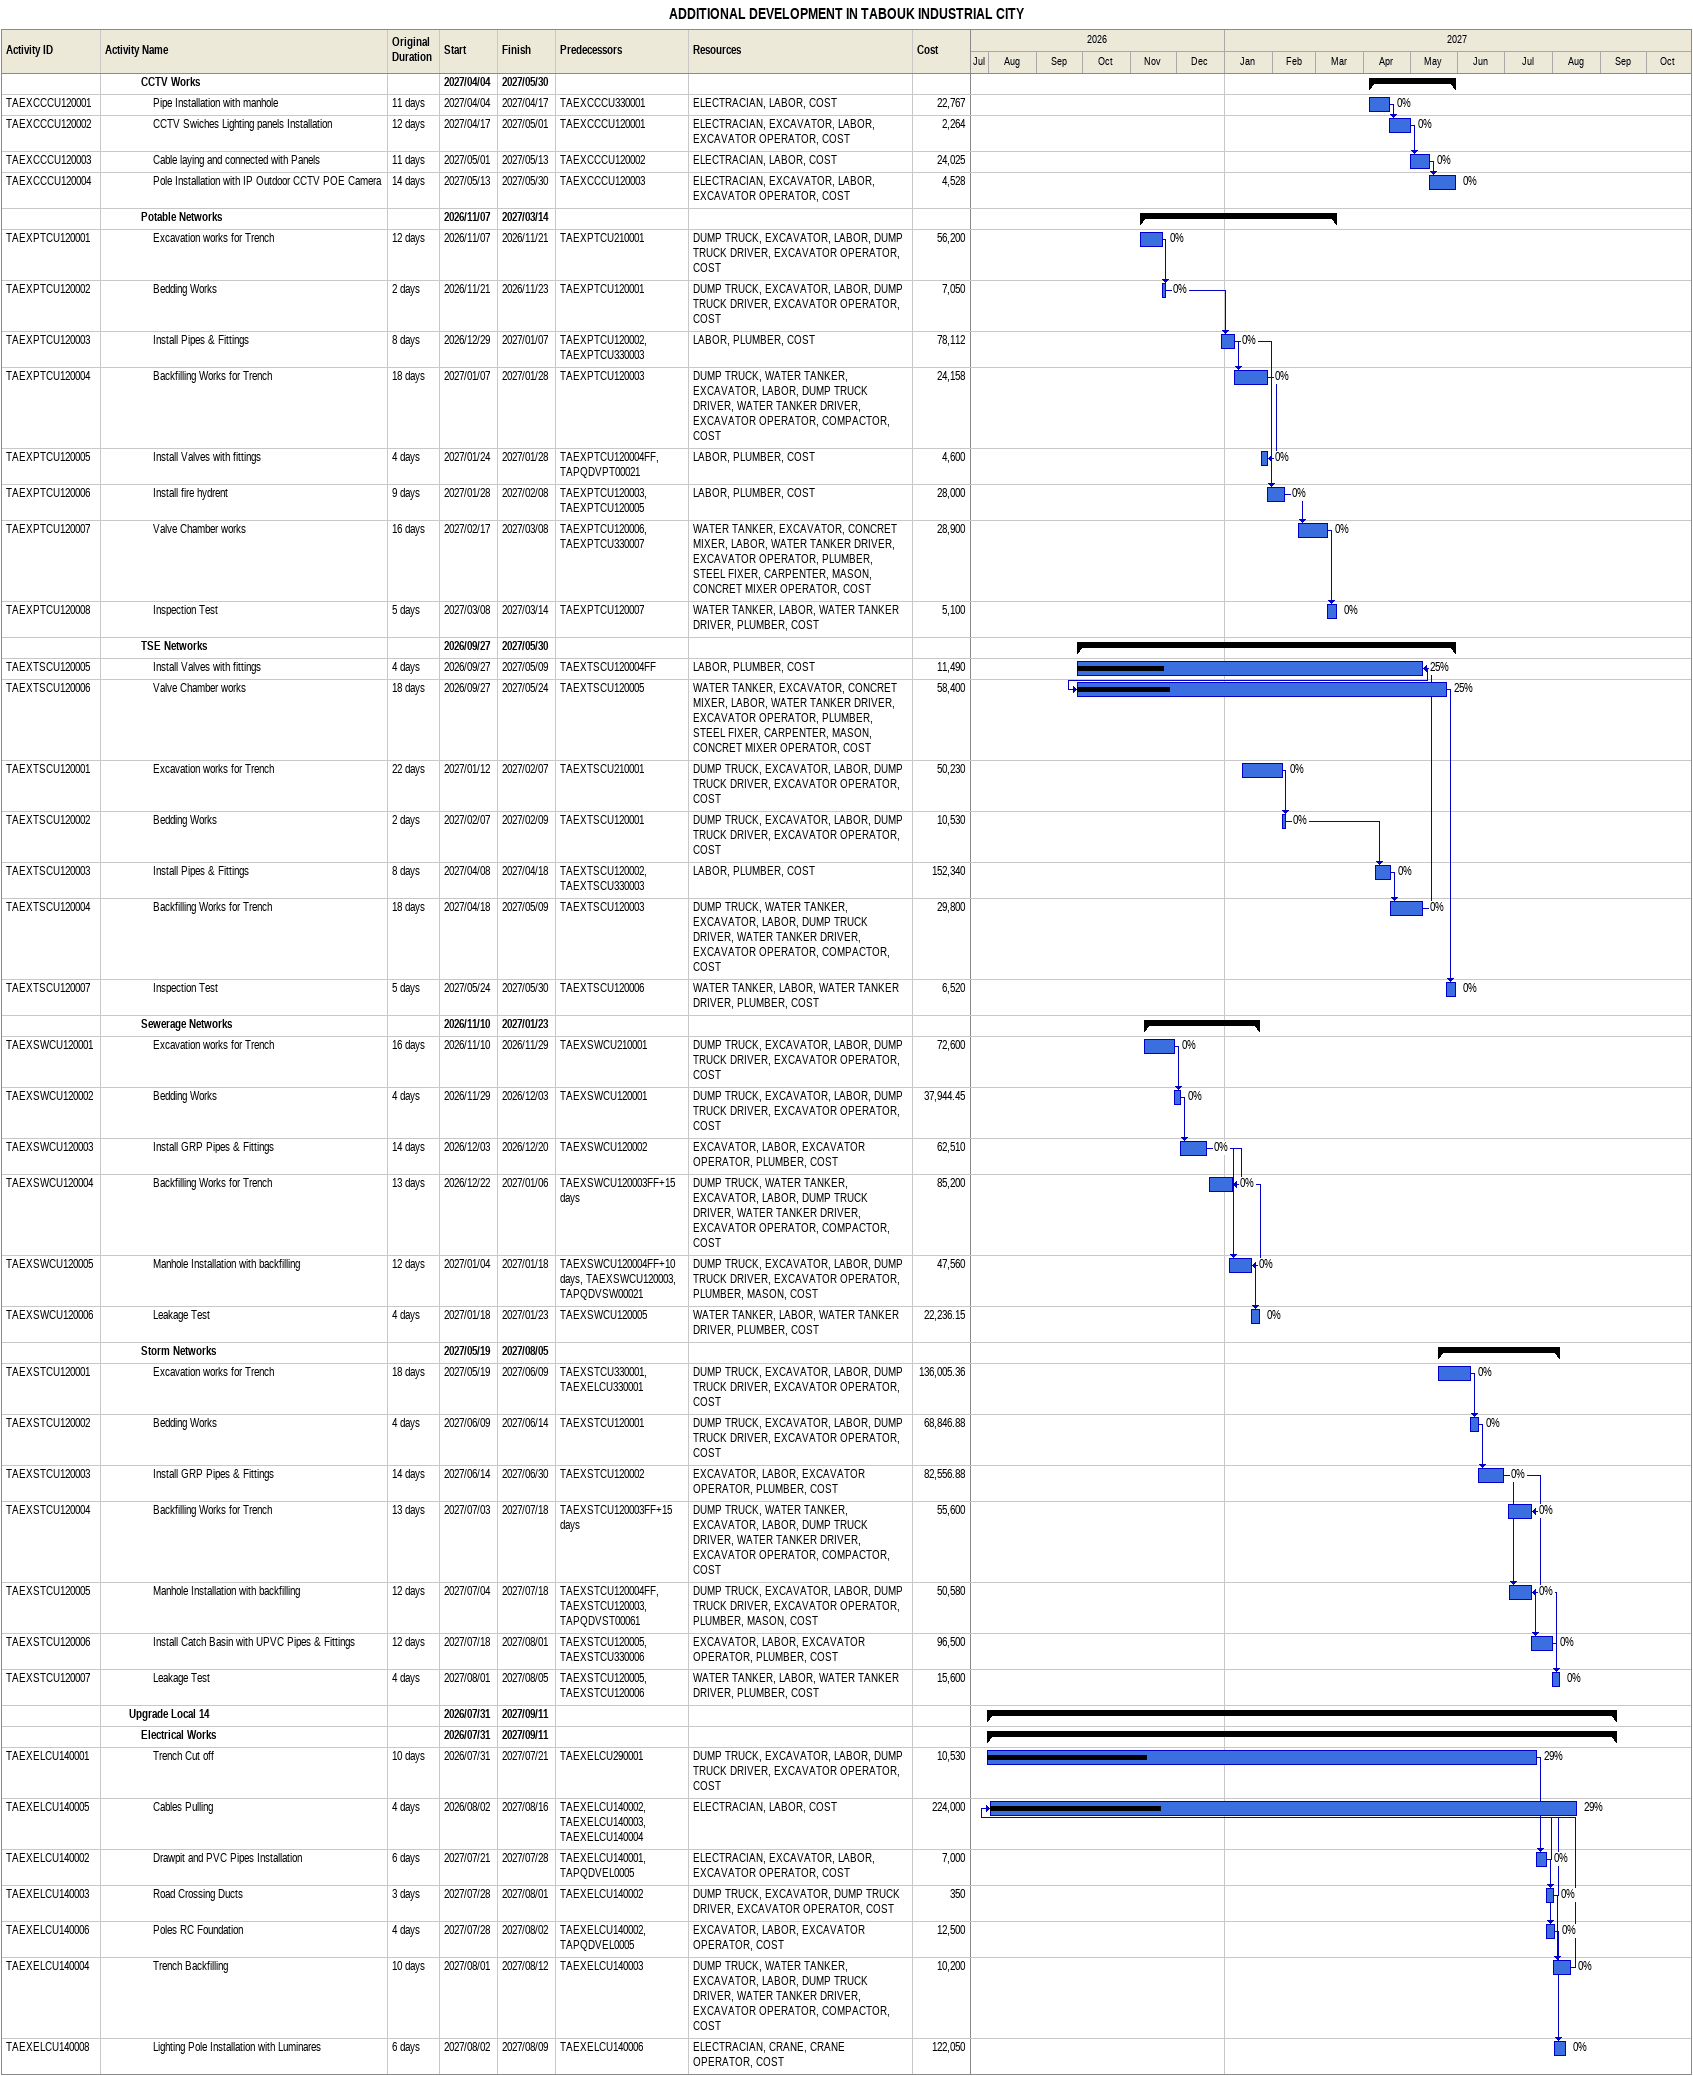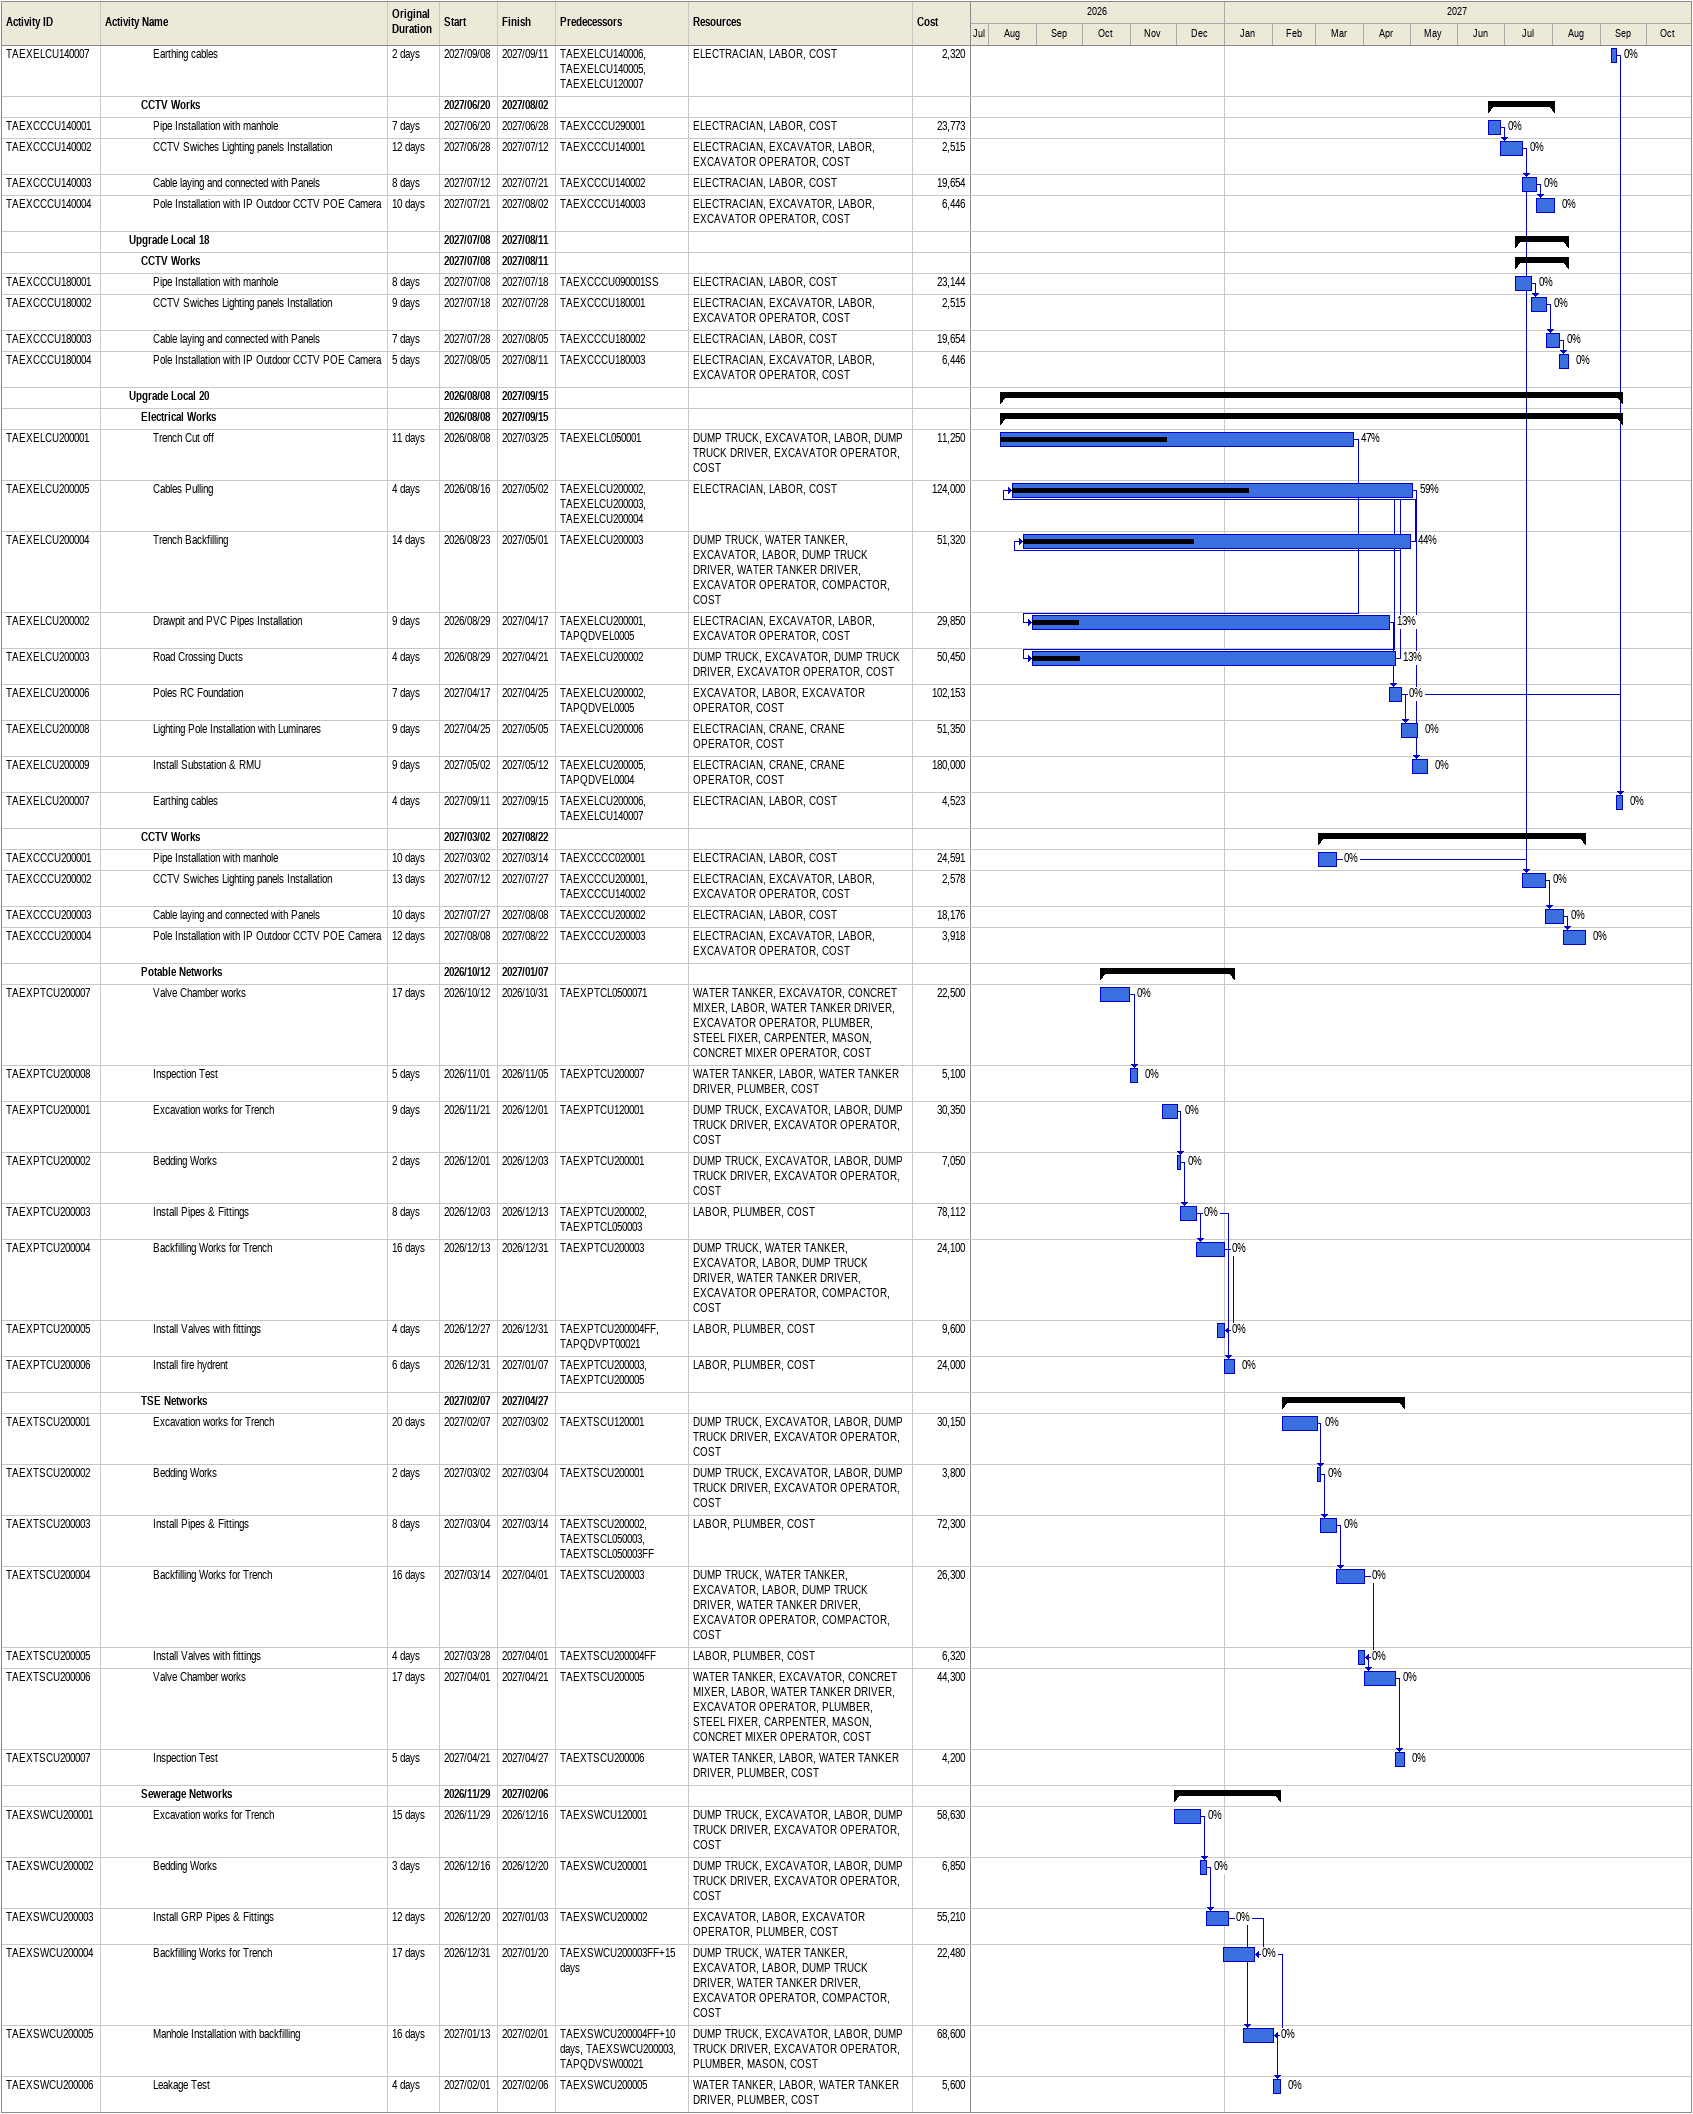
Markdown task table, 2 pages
ADDITIONAL DEVELOPMENT IN TABOUK INDUSTRIAL CITY

| ID | Level | Task | Original duration | Start | Finish | Predecessors | Resources | % complete | Cost |
|---|---|---|---|---|---|---|---|---|---|
|  | 4 | **CCTV Works** |  | 2027-04-04 | 2027-05-30 |  |  |  |  |
| TAEXCCCU120001 | 5 | Pipe Installation with manhole | 11d | 2027-04-04 | 2027-04-17 | TAEXCCCU330001 | ELECTRACIAN, LABOR, COST | 0 | 22767 |
| TAEXCCCU120002 | 5 | CCTV Swiches Lighting panels Installation | 12d | 2027-04-17 | 2027-05-01 | TAEXCCCU120001 | ELECTRACIAN, EXCAVATOR, LABOR, EXCAVATOR OPERATOR, COST | 0 | 2264 |
| TAEXCCCU120003 | 5 | Cable laying and connected with Panels | 11d | 2027-05-01 | 2027-05-13 | TAEXCCCU120002 | ELECTRACIAN, LABOR, COST | 0 | 24025 |
| TAEXCCCU120004 | 5 | Pole Installation with IP Outdoor CCTV POE Camera | 14d | 2027-05-13 | 2027-05-30 | TAEXCCCU120003 | ELECTRACIAN, EXCAVATOR, LABOR, EXCAVATOR OPERATOR, COST | 0 | 4528 |
|  | 4 | **Potable Networks** |  | 2026-11-07 | 2027-03-14 |  |  |  |  |
| TAEXPTCU120001 | 5 | Excavation works for Trench | 12d | 2026-11-07 | 2026-11-21 | TAEXPTCU210001 | DUMP TRUCK, EXCAVATOR, LABOR, DUMP TRUCK DRIVER, EXCAVATOR OPERATOR, COST | 0 | 56200 |
| TAEXPTCU120002 | 5 | Bedding Works | 2d | 2026-11-21 | 2026-11-23 | TAEXPTCU120001 | DUMP TRUCK, EXCAVATOR, LABOR, DUMP TRUCK DRIVER, EXCAVATOR OPERATOR, COST | 0 | 7050 |
| TAEXPTCU120003 | 5 | Install Pipes & Fittings | 8d | 2026-12-29 | 2027-01-07 | TAEXPTCU120002, TAEXPTCU330003 | LABOR, PLUMBER, COST | 0 | 78112 |
| TAEXPTCU120004 | 5 | Backfilling Works for Trench | 18d | 2027-01-07 | 2027-01-28 | TAEXPTCU120003 | DUMP TRUCK, WATER TANKER, EXCAVATOR, LABOR, DUMP TRUCK DRIVER, WATER TANKER DRIVER, EXCAVATOR OPERATOR, COMPACTOR, COST | 0 | 24158 |
| TAEXPTCU120005 | 5 | Install Valves with fittings | 4d | 2027-01-24 | 2027-01-28 | TAEXPTCU120004FF, TAPQDVPT00021 | LABOR, PLUMBER, COST | 0 | 4600 |
| TAEXPTCU120006 | 5 | Install fire hydrent | 9d | 2027-01-28 | 2027-02-08 | TAEXPTCU120003, TAEXPTCU120005 | LABOR, PLUMBER, COST | 0 | 28000 |
| TAEXPTCU120007 | 5 | Valve Chamber works | 16d | 2027-02-17 | 2027-03-08 | TAEXPTCU120006, TAEXPTCU330007 | WATER TANKER, EXCAVATOR, CONCRET MIXER, LABOR, WATER TANKER DRIVER, EXCAVATOR OPERATOR, PLUMBER, STEEL FIXER, CARPENTER, MASON, CONCRET MIXER OPERATOR, COST | 0 | 28900 |
| TAEXPTCU120008 | 5 | Inspection Test | 5d | 2027-03-08 | 2027-03-14 | TAEXPTCU120007 | WATER TANKER, LABOR, WATER TANKER DRIVER, PLUMBER, COST | 0 | 5100 |
|  | 4 | **TSE Networks** |  | 2026-09-27 | 2027-05-30 |  |  |  |  |
| TAEXTSCU120005 | 5 | Install Valves with fittings | 4d | 2026-09-27 | 2027-05-09 | TAEXTSCU120004FF | LABOR, PLUMBER, COST | 25 | 11490 |
| TAEXTSCU120006 | 5 | Valve Chamber works | 18d | 2026-09-27 | 2027-05-24 | TAEXTSCU120005 | WATER TANKER, EXCAVATOR, CONCRET MIXER, LABOR, WATER TANKER DRIVER, EXCAVATOR OPERATOR, PLUMBER, STEEL FIXER, CARPENTER, MASON, CONCRET MIXER OPERATOR, COST | 25 | 58400 |
| TAEXTSCU120001 | 5 | Excavation works for Trench | 22d | 2027-01-12 | 2027-02-07 | TAEXTSCU210001 | DUMP TRUCK, EXCAVATOR, LABOR, DUMP TRUCK DRIVER, EXCAVATOR OPERATOR, COST | 0 | 50230 |
| TAEXTSCU120002 | 5 | Bedding Works | 2d | 2027-02-07 | 2027-02-09 | TAEXTSCU120001 | DUMP TRUCK, EXCAVATOR, LABOR, DUMP TRUCK DRIVER, EXCAVATOR OPERATOR, COST | 0 | 10530 |
| TAEXTSCU120003 | 5 | Install Pipes & Fittings | 8d | 2027-04-08 | 2027-04-18 | TAEXTSCU120002, TAEXTSCU330003 | LABOR, PLUMBER, COST | 0 | 152340 |
| TAEXTSCU120004 | 5 | Backfilling Works for Trench | 18d | 2027-04-18 | 2027-05-09 | TAEXTSCU120003 | DUMP TRUCK, WATER TANKER, EXCAVATOR, LABOR, DUMP TRUCK DRIVER, WATER TANKER DRIVER, EXCAVATOR OPERATOR, COMPACTOR, COST | 0 | 29800 |
| TAEXTSCU120007 | 5 | Inspection Test | 5d | 2027-05-24 | 2027-05-30 | TAEXTSCU120006 | WATER TANKER, LABOR, WATER TANKER DRIVER, PLUMBER, COST | 0 | 6520 |
|  | 4 | **Sewerage Networks** |  | 2026-11-10 | 2027-01-23 |  |  |  |  |
| TAEXSWCU120001 | 5 | Excavation works for Trench | 16d | 2026-11-10 | 2026-11-29 | TAEXSWCU210001 | DUMP TRUCK, EXCAVATOR, LABOR, DUMP TRUCK DRIVER, EXCAVATOR OPERATOR, COST | 0 | 72600 |
| TAEXSWCU120002 | 5 | Bedding Works | 4d | 2026-11-29 | 2026-12-03 | TAEXSWCU120001 | DUMP TRUCK, EXCAVATOR, LABOR, DUMP TRUCK DRIVER, EXCAVATOR OPERATOR, COST | 0 | 37944.45 |
| TAEXSWCU120003 | 5 | Install GRP Pipes & Fittings | 14d | 2026-12-03 | 2026-12-20 | TAEXSWCU120002 | EXCAVATOR, LABOR, EXCAVATOR OPERATOR, PLUMBER, COST | 0 | 62510 |
| TAEXSWCU120004 | 5 | Backfilling Works for Trench | 13d | 2026-12-22 | 2027-01-06 | TAEXSWCU120003FF+15d | DUMP TRUCK, WATER TANKER, EXCAVATOR, LABOR, DUMP TRUCK DRIVER, WATER TANKER DRIVER, EXCAVATOR OPERATOR, COMPACTOR, COST | 0 | 85200 |
| TAEXSWCU120005 | 5 | Manhole Installation with backfilling | 12d | 2027-01-04 | 2027-01-18 | TAEXSWCU120004FF+10d, TAEXSWCU120003, TAPQDVSW00021 | DUMP TRUCK, EXCAVATOR, LABOR, DUMP TRUCK DRIVER, EXCAVATOR OPERATOR, PLUMBER, MASON, COST | 0 | 47560 |
| TAEXSWCU120006 | 5 | Leakage Test | 4d | 2027-01-18 | 2027-01-23 | TAEXSWCU120005 | WATER TANKER, LABOR, WATER TANKER DRIVER, PLUMBER, COST | 0 | 22236.15 |
|  | 4 | **Storm Networks** |  | 2027-05-19 | 2027-08-05 |  |  |  |  |
| TAEXSTCU120001 | 5 | Excavation works for Trench | 18d | 2027-05-19 | 2027-06-09 | TAEXSTCU330001, TAEXELCU330001 | DUMP TRUCK, EXCAVATOR, LABOR, DUMP TRUCK DRIVER, EXCAVATOR OPERATOR, COST | 0 | 136005.36 |
| TAEXSTCU120002 | 5 | Bedding Works | 4d | 2027-06-09 | 2027-06-14 | TAEXSTCU120001 | DUMP TRUCK, EXCAVATOR, LABOR, DUMP TRUCK DRIVER, EXCAVATOR OPERATOR, COST | 0 | 68846.88 |
| TAEXSTCU120003 | 5 | Install GRP Pipes & Fittings | 14d | 2027-06-14 | 2027-06-30 | TAEXSTCU120002 | EXCAVATOR, LABOR, EXCAVATOR OPERATOR, PLUMBER, COST | 0 | 82556.88 |
| TAEXSTCU120004 | 5 | Backfilling Works for Trench | 13d | 2027-07-03 | 2027-07-18 | TAEXSTCU120003FF+15d | DUMP TRUCK, WATER TANKER, EXCAVATOR, LABOR, DUMP TRUCK DRIVER, WATER TANKER DRIVER, EXCAVATOR OPERATOR, COMPACTOR, COST | 0 | 55600 |
| TAEXSTCU120005 | 5 | Manhole Installation with backfilling | 12d | 2027-07-04 | 2027-07-18 | TAEXSTCU120004FF, TAEXSTCU120003, TAPQDVST00061 | DUMP TRUCK, EXCAVATOR, LABOR, DUMP TRUCK DRIVER, EXCAVATOR OPERATOR, PLUMBER, MASON, COST | 0 | 50580 |
| TAEXSTCU120006 | 5 | Install Catch Basin with UPVC Pipes & Fittings | 12d | 2027-07-18 | 2027-08-01 | TAEXSTCU120005, TAEXSTCU330006 | EXCAVATOR, LABOR, EXCAVATOR OPERATOR, PLUMBER, COST | 0 | 96500 |
| TAEXSTCU120007 | 5 | Leakage Test | 4d | 2027-08-01 | 2027-08-05 | TAEXSTCU120005, TAEXSTCU120006 | WATER TANKER, LABOR, WATER TANKER DRIVER, PLUMBER, COST | 0 | 15600 |
|  | 3 | **Upgrade Local 14** |  | 2026-07-31 | 2027-09-11 |  |  |  |  |
|  | 4 | **Electrical Works** |  | 2026-07-31 | 2027-09-11 |  |  |  |  |
| TAEXELCU140001 | 5 | Trench Cut off | 10d | 2026-07-31 | 2027-07-21 | TAEXELCU290001 | DUMP TRUCK, EXCAVATOR, LABOR, DUMP TRUCK DRIVER, EXCAVATOR OPERATOR, COST | 29 | 10530 |
| TAEXELCU140005 | 5 | Cables Pulling | 4d | 2026-08-02 | 2027-08-16 | TAEXELCU140002, TAEXELCU140003, TAEXELCU140004 | ELECTRACIAN, LABOR, COST | 29 | 224000 |
| TAEXELCU140002 | 5 | Drawpit and PVC Pipes Installation | 6d | 2027-07-21 | 2027-07-28 | TAEXELCU140001, TAPQDVEL0005 | ELECTRACIAN, EXCAVATOR, LABOR, EXCAVATOR OPERATOR, COST | 0 | 7000 |
| TAEXELCU140003 | 5 | Road Crossing Ducts | 3d | 2027-07-28 | 2027-08-01 | TAEXELCU140002 | DUMP TRUCK, EXCAVATOR, DUMP TRUCK DRIVER, EXCAVATOR OPERATOR, COST | 0 | 350 |
| TAEXELCU140006 | 5 | Poles RC Foundation | 4d | 2027-07-28 | 2027-08-02 | TAEXELCU140002, TAPQDVEL0005 | EXCAVATOR, LABOR, EXCAVATOR OPERATOR, COST | 0 | 12500 |
| TAEXELCU140004 | 5 | Trench Backfilling | 10d | 2027-08-01 | 2027-08-12 | TAEXELCU140003 | DUMP TRUCK, WATER TANKER, EXCAVATOR, LABOR, DUMP TRUCK DRIVER, WATER TANKER DRIVER, EXCAVATOR OPERATOR, COMPACTOR, COST | 0 | 10200 |
| TAEXELCU140008 | 5 | Lighting Pole Installation with Luminares | 6d | 2027-08-02 | 2027-08-09 | TAEXELCU140006 | ELECTRACIAN, CRANE, CRANE OPERATOR, COST | 0 | 122050 |
| TAEXELCU140007 | 5 | Earthing cables | 2d | 2027-09-08 | 2027-09-11 | TAEXELCU140006, TAEXELCU140005, TAEXELCU120007 | ELECTRACIAN, LABOR, COST | 0 | 2320 |
|  | 4 | **CCTV Works** |  | 2027-06-20 | 2027-08-02 |  |  |  |  |
| TAEXCCCU140001 | 5 | Pipe Installation with manhole | 7d | 2027-06-20 | 2027-06-28 | TAEXCCCU290001 | ELECTRACIAN, LABOR, COST | 0 | 23773 |
| TAEXCCCU140002 | 5 | CCTV Swiches Lighting panels Installation | 12d | 2027-06-28 | 2027-07-12 | TAEXCCCU140001 | ELECTRACIAN, EXCAVATOR, LABOR, EXCAVATOR OPERATOR, COST | 0 | 2515 |
| TAEXCCCU140003 | 5 | Cable laying and connected with Panels | 8d | 2027-07-12 | 2027-07-21 | TAEXCCCU140002 | ELECTRACIAN, LABOR, COST | 0 | 19654 |
| TAEXCCCU140004 | 5 | Pole Installation with IP Outdoor CCTV POE Camera | 10d | 2027-07-21 | 2027-08-02 | TAEXCCCU140003 | ELECTRACIAN, EXCAVATOR, LABOR, EXCAVATOR OPERATOR, COST | 0 | 6446 |
|  | 3 | **Upgrade Local 18** |  | 2027-07-08 | 2027-08-11 |  |  |  |  |
|  | 4 | **CCTV Works** |  | 2027-07-08 | 2027-08-11 |  |  |  |  |
| TAEXCCCU180001 | 5 | Pipe Installation with manhole | 8d | 2027-07-08 | 2027-07-18 | TAEXCCCU090001SS | ELECTRACIAN, LABOR, COST | 0 | 23144 |
| TAEXCCCU180002 | 5 | CCTV Swiches Lighting panels Installation | 9d | 2027-07-18 | 2027-07-28 | TAEXCCCU180001 | ELECTRACIAN, EXCAVATOR, LABOR, EXCAVATOR OPERATOR, COST | 0 | 2515 |
| TAEXCCCU180003 | 5 | Cable laying and connected with Panels | 7d | 2027-07-28 | 2027-08-05 | TAEXCCCU180002 | ELECTRACIAN, LABOR, COST | 0 | 19654 |
| TAEXCCCU180004 | 5 | Pole Installation with IP Outdoor CCTV POE Camera | 5d | 2027-08-05 | 2027-08-11 | TAEXCCCU180003 | ELECTRACIAN, EXCAVATOR, LABOR, EXCAVATOR OPERATOR, COST | 0 | 6446 |
|  | 3 | **Upgrade Local 20** |  | 2026-08-08 | 2027-09-15 |  |  |  |  |
|  | 4 | **Electrical Works** |  | 2026-08-08 | 2027-09-15 |  |  |  |  |
| TAEXELCU200001 | 5 | Trench Cut off | 11d | 2026-08-08 | 2027-03-25 | TAEXELCL050001 | DUMP TRUCK, EXCAVATOR, LABOR, DUMP TRUCK DRIVER, EXCAVATOR OPERATOR, COST | 47 | 11250 |
| TAEXELCU200005 | 5 | Cables Pulling | 4d | 2026-08-16 | 2027-05-02 | TAEXELCU200002, TAEXELCU200003, TAEXELCU200004 | ELECTRACIAN, LABOR, COST | 59 | 124000 |
| TAEXELCU200004 | 5 | Trench Backfilling | 14d | 2026-08-23 | 2027-05-01 | TAEXELCU200003 | DUMP TRUCK, WATER TANKER, EXCAVATOR, LABOR, DUMP TRUCK DRIVER, WATER TANKER DRIVER, EXCAVATOR OPERATOR, COMPACTOR, COST | 44 | 51320 |
| TAEXELCU200002 | 5 | Drawpit and PVC Pipes Installation | 9d | 2026-08-29 | 2027-04-17 | TAEXELCU200001, TAPQDVEL0005 | ELECTRACIAN, EXCAVATOR, LABOR, EXCAVATOR OPERATOR, COST | 13 | 29850 |
| TAEXELCU200003 | 5 | Road Crossing Ducts | 4d | 2026-08-29 | 2027-04-21 | TAEXELCU200002 | DUMP TRUCK, EXCAVATOR, DUMP TRUCK DRIVER, EXCAVATOR OPERATOR, COST | 13 | 50450 |
| TAEXELCU200006 | 5 | Poles RC Foundation | 7d | 2027-04-17 | 2027-04-25 | TAEXELCU200002, TAPQDVEL0005 | EXCAVATOR, LABOR, EXCAVATOR OPERATOR, COST | 0 | 102153 |
| TAEXELCU200008 | 5 | Lighting Pole Installation with Luminares | 9d | 2027-04-25 | 2027-05-05 | TAEXELCU200006 | ELECTRACIAN, CRANE, CRANE OPERATOR, COST | 0 | 51350 |
| TAEXELCU200009 | 5 | Install Substation & RMU | 9d | 2027-05-02 | 2027-05-12 | TAEXELCU200005, TAPQDVEL0004 | ELECTRACIAN, CRANE, CRANE OPERATOR, COST | 0 | 180000 |
| TAEXELCU200007 | 5 | Earthing cables | 4d | 2027-09-11 | 2027-09-15 | TAEXELCU200006, TAEXELCU140007 | ELECTRACIAN, LABOR, COST | 0 | 4523 |
|  | 4 | **CCTV Works** |  | 2027-03-02 | 2027-08-22 |  |  |  |  |
| TAEXCCCU200001 | 5 | Pipe Installation with manhole | 10d | 2027-03-02 | 2027-03-14 | TAEXCCCC020001 | ELECTRACIAN, LABOR, COST | 0 | 24591 |
| TAEXCCCU200002 | 5 | CCTV Swiches Lighting panels Installation | 13d | 2027-07-12 | 2027-07-27 | TAEXCCCU200001, TAEXCCCU140002 | ELECTRACIAN, EXCAVATOR, LABOR, EXCAVATOR OPERATOR, COST | 0 | 2578 |
| TAEXCCCU200003 | 5 | Cable laying and connected with Panels | 10d | 2027-07-27 | 2027-08-08 | TAEXCCCU200002 | ELECTRACIAN, LABOR, COST | 0 | 18176 |
| TAEXCCCU200004 | 5 | Pole Installation with IP Outdoor CCTV POE Camera | 12d | 2027-08-08 | 2027-08-22 | TAEXCCCU200003 | ELECTRACIAN, EXCAVATOR, LABOR, EXCAVATOR OPERATOR, COST | 0 | 3918 |
|  | 4 | **Potable Networks** |  | 2026-10-12 | 2027-01-07 |  |  |  |  |
| TAEXPTCU200007 | 5 | Valve Chamber works | 17d | 2026-10-12 | 2026-10-31 | TAEXPTCL0500071 | WATER TANKER, EXCAVATOR, CONCRET MIXER, LABOR, WATER TANKER DRIVER, EXCAVATOR OPERATOR, PLUMBER, STEEL FIXER, CARPENTER, MASON, CONCRET MIXER OPERATOR, COST | 0 | 22500 |
| TAEXPTCU200008 | 5 | Inspection Test | 5d | 2026-11-01 | 2026-11-05 | TAEXPTCU200007 | WATER TANKER, LABOR, WATER TANKER DRIVER, PLUMBER, COST | 0 | 5100 |
| TAEXPTCU200001 | 5 | Excavation works for Trench | 9d | 2026-11-21 | 2026-12-01 | TAEXPTCU120001 | DUMP TRUCK, EXCAVATOR, LABOR, DUMP TRUCK DRIVER, EXCAVATOR OPERATOR, COST | 0 | 30350 |
| TAEXPTCU200002 | 5 | Bedding Works | 2d | 2026-12-01 | 2026-12-03 | TAEXPTCU200001 | DUMP TRUCK, EXCAVATOR, LABOR, DUMP TRUCK DRIVER, EXCAVATOR OPERATOR, COST | 0 | 7050 |
| TAEXPTCU200003 | 5 | Install Pipes & Fittings | 8d | 2026-12-03 | 2026-12-13 | TAEXPTCU200002, TAEXPTCL050003 | LABOR, PLUMBER, COST | 0 | 78112 |
| TAEXPTCU200004 | 5 | Backfilling Works for Trench | 16d | 2026-12-13 | 2026-12-31 | TAEXPTCU200003 | DUMP TRUCK, WATER TANKER, EXCAVATOR, LABOR, DUMP TRUCK DRIVER, WATER TANKER DRIVER, EXCAVATOR OPERATOR, COMPACTOR, COST | 0 | 24100 |
| TAEXPTCU200005 | 5 | Install Valves with fittings | 4d | 2026-12-27 | 2026-12-31 | TAEXPTCU200004FF, TAPQDVPT00021 | LABOR, PLUMBER, COST | 0 | 9600 |
| TAEXPTCU200006 | 5 | Install fire hydrent | 6d | 2026-12-31 | 2027-01-07 | TAEXPTCU200003, TAEXPTCU200005 | LABOR, PLUMBER, COST | 0 | 24000 |
|  | 4 | **TSE Networks** |  | 2027-02-07 | 2027-04-27 |  |  |  |  |
| TAEXTSCU200001 | 5 | Excavation works for Trench | 20d | 2027-02-07 | 2027-03-02 | TAEXTSCU120001 | DUMP TRUCK, EXCAVATOR, LABOR, DUMP TRUCK DRIVER, EXCAVATOR OPERATOR, COST | 0 | 30150 |
| TAEXTSCU200002 | 5 | Bedding Works | 2d | 2027-03-02 | 2027-03-04 | TAEXTSCU200001 | DUMP TRUCK, EXCAVATOR, LABOR, DUMP TRUCK DRIVER, EXCAVATOR OPERATOR, COST | 0 | 3800 |
| TAEXTSCU200003 | 5 | Install Pipes & Fittings | 8d | 2027-03-04 | 2027-03-14 | TAEXTSCU200002, TAEXTSCL050003, TAEXTSCL050003FF | LABOR, PLUMBER, COST | 0 | 72300 |
| TAEXTSCU200004 | 5 | Backfilling Works for Trench | 16d | 2027-03-14 | 2027-04-01 | TAEXTSCU200003 | DUMP TRUCK, WATER TANKER, EXCAVATOR, LABOR, DUMP TRUCK DRIVER, WATER TANKER DRIVER, EXCAVATOR OPERATOR, COMPACTOR, COST | 0 | 26300 |
| TAEXTSCU200005 | 5 | Install Valves with fittings | 4d | 2027-03-28 | 2027-04-01 | TAEXTSCU200004FF | LABOR, PLUMBER, COST | 0 | 6320 |
| TAEXTSCU200006 | 5 | Valve Chamber works | 17d | 2027-04-01 | 2027-04-21 | TAEXTSCU200005 | WATER TANKER, EXCAVATOR, CONCRET MIXER, LABOR, WATER TANKER DRIVER, EXCAVATOR OPERATOR, PLUMBER, STEEL FIXER, CARPENTER, MASON, CONCRET MIXER OPERATOR, COST | 0 | 44300 |
| TAEXTSCU200007 | 5 | Inspection Test | 5d | 2027-04-21 | 2027-04-27 | TAEXTSCU200006 | WATER TANKER, LABOR, WATER TANKER DRIVER, PLUMBER, COST | 0 | 4200 |
|  | 4 | **Sewerage Networks** |  | 2026-11-29 | 2027-02-06 |  |  |  |  |
| TAEXSWCU200001 | 5 | Excavation works for Trench | 15d | 2026-11-29 | 2026-12-16 | TAEXSWCU120001 | DUMP TRUCK, EXCAVATOR, LABOR, DUMP TRUCK DRIVER, EXCAVATOR OPERATOR, COST | 0 | 58630 |
| TAEXSWCU200002 | 5 | Bedding Works | 3d | 2026-12-16 | 2026-12-20 | TAEXSWCU200001 | DUMP TRUCK, EXCAVATOR, LABOR, DUMP TRUCK DRIVER, EXCAVATOR OPERATOR, COST | 0 | 6850 |
| TAEXSWCU200003 | 5 | Install GRP Pipes & Fittings | 12d | 2026-12-20 | 2027-01-03 | TAEXSWCU200002 | EXCAVATOR, LABOR, EXCAVATOR OPERATOR, PLUMBER, COST | 0 | 55210 |
| TAEXSWCU200004 | 5 | Backfilling Works for Trench | 17d | 2026-12-31 | 2027-01-20 | TAEXSWCU200003FF+15d | DUMP TRUCK, WATER TANKER, EXCAVATOR, LABOR, DUMP TRUCK DRIVER, WATER TANKER DRIVER, EXCAVATOR OPERATOR, COMPACTOR, COST | 0 | 22480 |
| TAEXSWCU200005 | 5 | Manhole Installation with backfilling | 16d | 2027-01-13 | 2027-02-01 | TAEXSWCU200004FF+10d, TAEXSWCU200003, TAPQDVSW00021 | DUMP TRUCK, EXCAVATOR, LABOR, DUMP TRUCK DRIVER, EXCAVATOR OPERATOR, PLUMBER, MASON, COST | 0 | 68600 |
| TAEXSWCU200006 | 5 | Leakage Test | 4d | 2027-02-01 | 2027-02-06 | TAEXSWCU200005 | WATER TANKER, LABOR, WATER TANKER DRIVER, PLUMBER, COST | 0 | 5600 |
